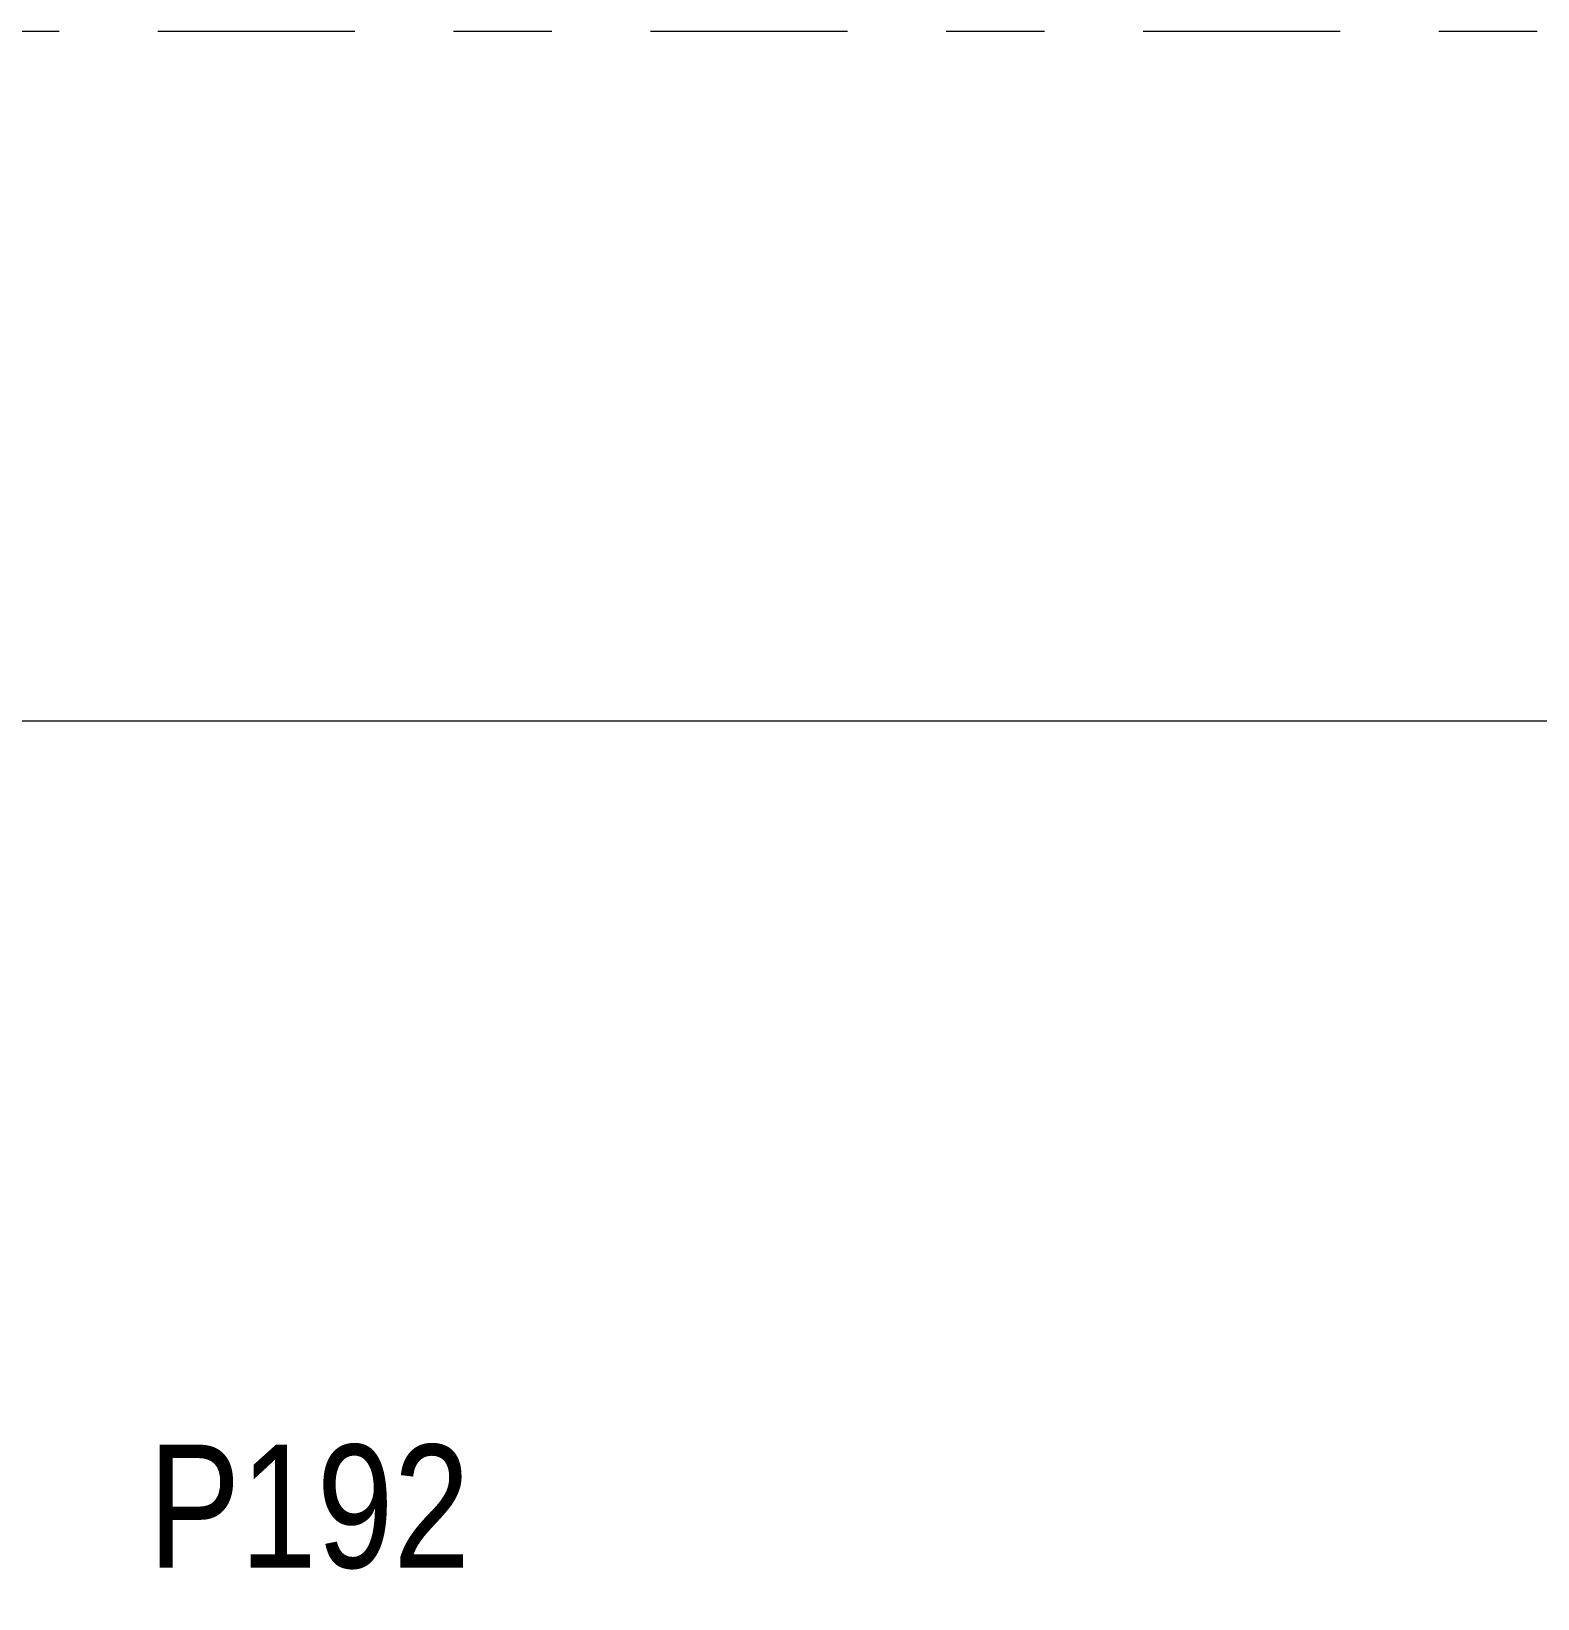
# Model space of a CAD drawing. Header units: metres. Extents: x -86 to 44, y -23 to 39.
# Drawn here: x 12.091 to 13.62, y -15.025 to -13.433 of the extents above; entities that cross this region are included whole.
import ezdxf

# ---------------------------------------------------------------- set-up
doc = ezdxf.new("R2010")
doc.units = ezdxf.units.M
doc.linetypes.add('_Rasterlinie_', pattern=[0.375, 0.2, -0.05, 0.075, -0.05])
for name, color, linetype, lineweight in [('A-____-____-DIMS', 7, 'Continuous', 5), ('A-____-____-DIMS-50', 7, 'Continuous', 5), ('C-PRKG-____-IDEN', 7, 'Continuous', 5), ('S-GRID-____-OTLN', 7, 'Continuous', 5)]:
    doc.layers.add(name, color=color, linetype=linetype, lineweight=lineweight)
doc.styles.add('Arial_1', font='arial.ttf', dxfattribs={"height": 0.1})
doc.styles.add('Arial_3', font='arial.ttf', dxfattribs={"width": 0.8, "height": 0.125})
doc.dimstyles.new('SUB_Rohbau_fein_1', dxfattribs={"dimscale": 0.3048, "dimtxt": 0.102026, "dimasz": 0.246063, "dimexe": 0.164042, "dimexo": 0.0625, "dimgap": 0.123031, "dimtad": 1, "dimrnd": 0.005, "dimzin": 0, "dimdsep": 46, "dimtxsty": 'Arial_1', "dimblk1": 'OBLIQUE', "dimblk2": 'OBLIQUE', "dimsah": 1, "dimcen": 0.09, "dimazin": 0, "dimtfac": 1, "dimtdec": 4, "dimtix": 1, "dimtmove": 0, "dimatfit": 3, "dimfxl": 0.164042, "dimfxlon": 1, "dimtvp": 1, "dimtfill": 1, "dimtolj": 1, "dimtzin": 0, "dimarcsym": 2})

# ---------------------------------------------------------------- blocks, each defined once
blk = doc.blocks.new('DIMBLOCK829--01_UG_OK_FFB_AF')
at = {"layer": 'A-____-____-DIMS-50'}
for p, q in [((10.927, -14.1334), (10.927, -14.0834)), ((10.927, -14.1334), (10.9645, -14.0959)), ((18.352, -14.1334), (18.352, -14.0834)), ((18.352, -14.1334), (18.3895, -14.0959)), ((10.927, -14.1334), (10.8895, -14.1709)), ((10.927, -14.1334), (18.352, -14.1334)), ((10.927, -14.1334), (10.927, -14.1834)), ((18.352, -14.1334), (18.3145, -14.1709)), ((18.352, -14.1334), (18.352, -14.1834))]:
    blk.add_line(p, q, dxfattribs=at)
at = {"layer": 'A-____-____-DIMS-50', "color": 0, "insert": (14.4778, -13.9614), "char_height": 0.1, "width": 0.388091, "attachment_point": 1, "line_spacing_factor": 0.941778, "style": 'Arial_1', "bg_fill": 3, "box_fill_scale": 1.25, "bg_fill_color": 256, "bg_fill_true_color": 13158600, "bg_fill_transparency": 0}
blk.add_mtext('7.42\\A2\\H0.5x;\\S5^  ;\\H2x;', dxfattribs=at)
blk = doc.blocks.new('_Oblique')
at = {"color": 0, "linetype": 'ByBlock', "lineweight": -2}
blk.add_line((-0.5, -0.5), (0.5, 0.5), dxfattribs=at)

msp = doc.modelspace()

# ---------------------------------------------------------------- linework, layer by layer
at = {"layer": 'S-GRID-____-OTLN', "color": 8, "linetype": '_Rasterlinie_', "true_color": 0x808080}
msp.add_line((-80.7802, -13.4334), (27.9515, -13.4334), dxfattribs=at)

# ---------------------------------------------------------------- texts
at = {"layer": 'C-PRKG-____-IDEN', "insert": (12.2104, -14.8684), "char_height": 0.125, "width": 0.391223, "attachment_point": 1, "style": 'Arial_3', "bg_fill": 3, "box_fill_scale": 1.25, "bg_fill_color": 256, "bg_fill_true_color": 13158600, "bg_fill_transparency": 0}
msp.add_mtext('P192', dxfattribs=at)

# ---------------------------------------------------------------- dimensions: what is measured, and where the dimension line sits
at = {"layer": 'A-____-____-DIMS'}
dim = msp.add_linear_dim(base=(18.352, -14.1334), p1=(10.927, -14.0834), p2=(18.352, -14.0834), text='\\A1;7.42\\Q;{\\A1;{\\H0.5x;\\S5^ ;}}', dimstyle='SUB_Rohbau_fein_1', override={"dimpost": '<>', "dimfxl": 7.425}, dxfattribs=at)
dim.commit()
dim.dimension.update_dxf_attribs({"geometry": 'DIMBLOCK829--01_UG_OK_FFB_AF', "text_midpoint": (14.6395, -14.0457)})

doc.saveas('drawing.dxf')
